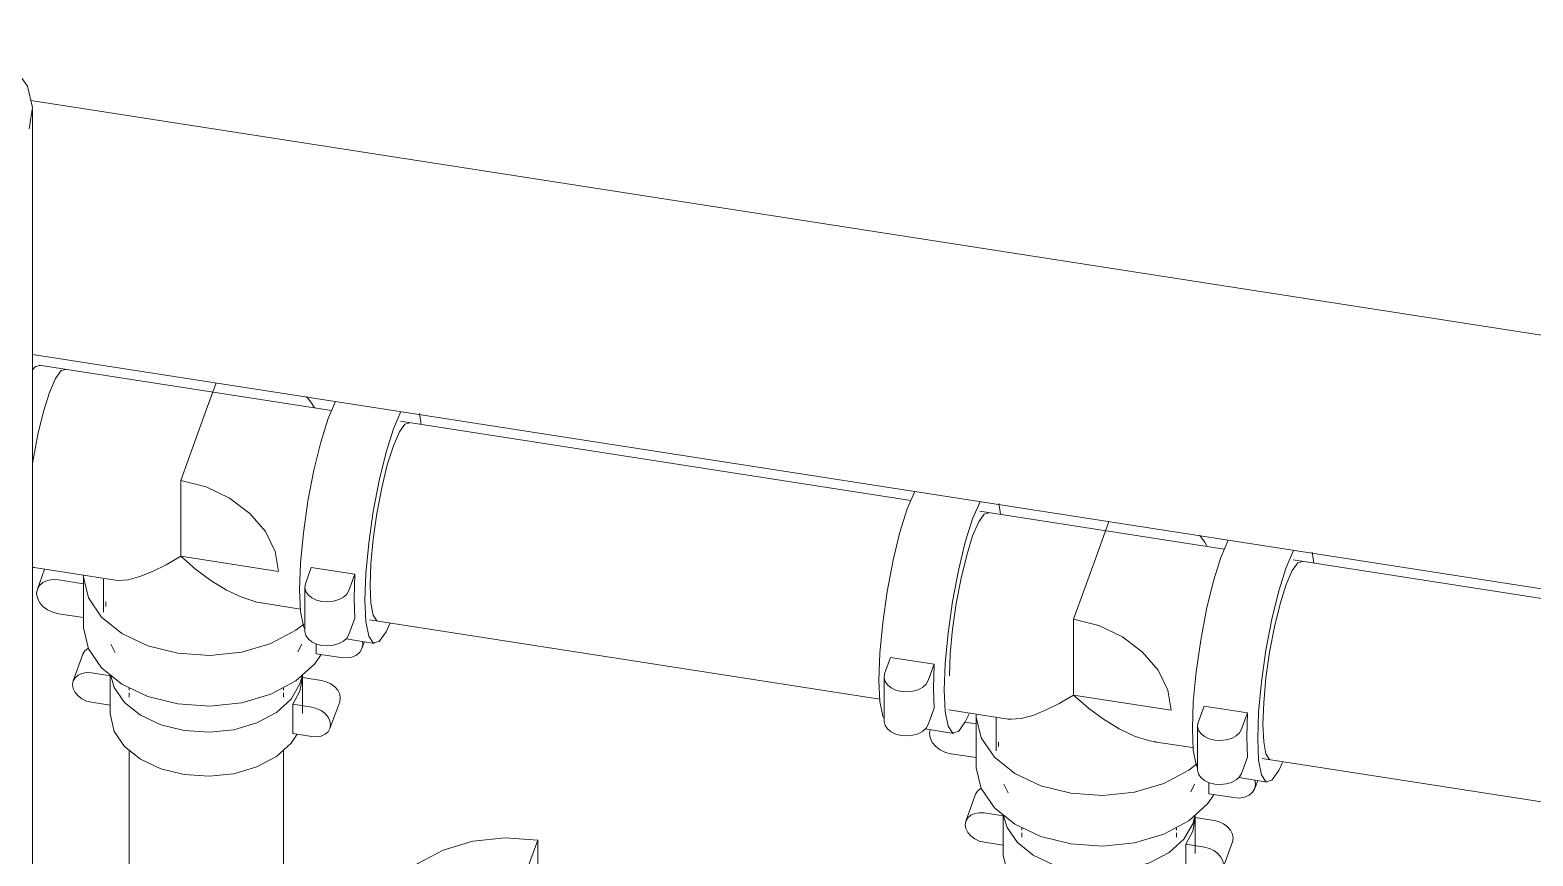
# Model space of a CAD drawing. Header units: metres. Extents: x 63 to 378, y -27 to 78.
# Drawn here: x 197.835 to 199.473, y 74.66 to 75.56 of the extents above; entities that cross this region are included whole.
import ezdxf

# ---------------------------------------------------------------- set-up
doc = ezdxf.new("R2010")
doc.units = ezdxf.units.M
doc.layers.add('P-PIPE', color=7, linetype='Continuous', lineweight=18)

# ---------------------------------------------------------------- blocks, each defined once
blk = doc.blocks.new('Victaulic-IPS-Tee-Reducing Tee-No V20-25 - Standard-2396261-3D TORRE')
at = {"layer": 'P-PIPE', "color": 11, "true_color": 0xff8080}
for p, q in [((19.238, 74.9939), (18.9715, 75.0354)), ((18.9379, 74.8189), (19.0026, 74.8088)), ((18.9894, 74.811), (18.9894, 74.774)), ((19.1617, 74.7841), (19.2034, 74.7776))]:
    blk.add_line(p, q, dxfattribs=at)
at = {"layer": 'P-PIPE', "color": 11, "lineweight": 9, "true_color": 0xff8080}
for p, q in [((19.1123, 75.0242), (19.099, 74.9875)), ((19.0737, 74.9177), (19.099, 74.9875)), ((19.0737, 74.9177), (19.0737, 74.8349)), ((19.0737, 74.8349), (19.1802, 74.8183))]:
    blk.add_line(p, q, dxfattribs=at)
for points in [[(19.2109, 75.0093, 0), (19.2166, 75.0015, 0), (19.2195, 74.9968, 0)], [(19.1802, 74.8183, 0), (19.1766, 74.8403, 0), (19.166, 74.862, 0), (19.149, 74.8817, 0), (19.127, 74.8983, 0), (19.1013, 74.9106, 0), (19.0737, 74.9177, 0)]]:
    blk.add_polyline3d(points, dxfattribs=at)
at = {"layer": 'P-PIPE', "color": 11, "true_color": 0xff8080}
for points in [[(19.0026, 74.8088, 0), (19.0056, 74.8085, 0), (19.0165, 74.8094, 0), (19.0292, 74.8128, 0), (19.0431, 74.8184, 0), (19.058, 74.8258, 0), (19.0737, 74.8349, 0)], [(19.0737, 74.8349, 0), (19.0899, 74.8208, 0), (19.1065, 74.8085, 0), (19.1234, 74.7982, 0), (19.1402, 74.7902, 0), (19.1566, 74.785, 0), (19.164, 74.7838, 0)]]:
    blk.add_polyline3d(points, dxfattribs=at)
blk = doc.blocks.new('Victaulic-IPS-Tee-Reducing Tee-No V20-25 - Standard-V101-3D TORRE')
at = {"layer": 'P-PIPE', "color": 11, "true_color": 0xff8080}
for p, q in [((17.9706, 75.1887), (17.9758, 75.19)), ((18.2652, 75.1452), (17.9747, 75.1903)), ((17.9411, 74.9739), (17.94, 74.9742)), ((17.9411, 74.9739), (18.0298, 74.9601)), ((18.0167, 74.9613), (18.0167, 74.9252)), ((18.189, 74.9353), (18.2314, 74.9287))]:
    blk.add_line(p, q, dxfattribs=at)
at = {"layer": 'P-PIPE', "color": 11, "lineweight": 9, "true_color": 0xff8080}
for p, q in [((18.1395, 75.1754), (18.1262, 75.1387)), ((18.1009, 75.0689), (18.1262, 75.1387)), ((18.1009, 75.0689), (18.1009, 74.9862)), ((18.1009, 74.9862), (18.2075, 74.9696))]:
    blk.add_line(p, q, dxfattribs=at)
for points in [[(18.2381, 75.1605, 0), (18.2438, 75.1528, 0), (18.2467, 75.1481, 0)], [(18.2075, 74.9696, 0), (18.2038, 74.9916, 0), (18.1932, 75.0132, 0), (18.1763, 75.033, 0), (18.1542, 75.0496, 0), (18.1285, 75.0618, 0), (18.1009, 75.0689, 0)]]:
    blk.add_polyline3d(points, dxfattribs=at)
at = {"layer": 'P-PIPE', "color": 11, "true_color": 0xff8080}
for points in [[(18.0298, 74.9601, 0), (18.0328, 74.9598, 0), (18.0438, 74.9607, 0), (18.0564, 74.9641, 0), (18.0703, 74.9696, 0), (18.0852, 74.977, 0), (18.1009, 74.9862, 0)], [(18.1009, 74.9862, 0), (18.1171, 74.9721, 0), (18.1338, 74.9597, 0), (18.1506, 74.9494, 0), (18.1674, 74.9415, 0), (18.1839, 74.9363, 0), (18.1912, 74.935, 0)]]:
    blk.add_polyline3d(points, dxfattribs=at)
blk = doc.blocks.new('Victaulic-IPS-Cap No 60 - Standard 2-2391244-3D TORRE')
at = {"layer": 'P-PIPE', "color": 11, "true_color": 0xff8080}
for p, q in [((17.9748, 75.1903), (17.9468, 75.1947)), ((17.9394, 74.9741), (17.9411, 74.9739))]:
    blk.add_line(p, q, dxfattribs=at)
for points in [[(17.9395, 75.1894, 0), (17.9427, 75.193, 0), (17.9479, 75.1943, 0)], [(17.9758, 75.19, 0), (17.9706, 75.1887, 0), (17.9645, 75.1801, 0), (17.9579, 75.1649, 0)], [(17.9579, 75.1649, 0), (17.9514, 75.144, 0), (17.9453, 75.1189, 0), (17.94, 75.0913, 0), (17.9394, 75.0872, 0)], [(17.9392, 74.9748, 0), (17.94, 74.9742, 0), (17.9411, 74.9739, 0)]]:
    blk.add_polyline3d(points, dxfattribs=at)
blk = doc.blocks.new('Victaulic-IPS-Rigid Coupling Style 07-W07-107 - Standard-V121-3D TORRE')
at = {"layer": 'P-PIPE', "color": 11, "true_color": 0xff8080}
for p, q in [((18.2614, 75.1363), (18.2694, 75.1549)), ((18.3406, 75.1439), (18.3326, 75.1252)), ((18.2432, 74.9741), (18.2367, 74.9563)), ((18.2906, 74.9667), (18.2432, 74.9741)), ((18.236, 74.9526), (18.236, 74.9046)), ((18.2842, 74.9489), (18.2906, 74.9667)), ((18.2906, 74.9187), (18.2842, 74.9009)), ((18.281, 74.8962), (18.312, 74.8913))]:
    blk.add_line(p, q, dxfattribs=at)
for points in [[(18.236, 74.9069, 0), (18.2346, 74.9102, 0), (18.2315, 74.9262, 0), (18.2304, 74.9495, 0), (18.2315, 74.9786, 0), (18.2346, 75.0116, 0), (18.2395, 75.0462, 0), (18.2459, 75.08, 0), (18.2534, 75.1107, 0), (18.2614, 75.1363, 0)], [(18.3326, 75.1066, 0), (18.3391, 75.1219, 0), (18.3452, 75.1304, 0), (18.3505, 75.1317, 0)], [(18.3627, 75.1301, 0), (18.3625, 75.1326, 0), (18.3611, 75.1419, 0)], [(18.3326, 75.1252, 0), (18.3246, 75.0996, 0), (18.3171, 75.0689, 0), (18.3107, 75.0351, 0), (18.3057, 75.0005, 0), (18.3026, 74.9676, 0), (18.3016, 74.9384, 0), (18.3026, 74.9151, 0), (18.3057, 74.8992, 0), (18.3107, 74.8918, 0), (18.3171, 74.8934, 0), (18.3246, 74.9038, 0), (18.3288, 74.9128, 0)], [(18.3157, 74.9156, 0), (18.3147, 74.916, 0), (18.3107, 74.922, 0), (18.3081, 74.935, 0), (18.3073, 74.9541, 0), (18.3081, 74.9779, 0), (18.3107, 75.0048, 0), (18.3147, 75.033, 0), (18.3199, 75.0607, 0), (18.326, 75.0858, 0), (18.3326, 75.1066, 0)], [(18.2367, 74.9563, 0), (18.2361, 74.9521, 0), (18.2371, 74.948, 0), (18.2397, 74.9442, 0), (18.2437, 74.941, 0), (18.2488, 74.9385, 0), (18.2548, 74.937, 0), (18.2611, 74.9366, 0), (18.2674, 74.9373, 0), (18.2732, 74.939, 0), (18.2782, 74.9416, 0), (18.2819, 74.945, 0), (18.2842, 74.9489, 0)], [(18.2906, 74.9187, 0), (18.2897, 74.9403, 0), (18.2906, 74.9667, 0)], [(18.2842, 74.9009, 0), (18.2819, 74.897, 0), (18.2782, 74.8936, 0), (18.2732, 74.891, 0), (18.2674, 74.8893, 0), (18.2611, 74.8886, 0), (18.2548, 74.889, 0), (18.2488, 74.8905, 0), (18.2437, 74.893, 0), (18.2397, 74.8962, 0), (18.2371, 74.9, 0), (18.2361, 74.9041, 0)]]:
    blk.add_polyline3d(points, dxfattribs=at)
blk = doc.blocks.new('Victaulic-IPS-Rigid Coupling Style 07-W07-107 - Standard-V122-3D TORRE')
at = {"layer": 'P-PIPE', "color": 11, "true_color": 0xff8080}
for p, q in [((18.8926, 75.0381), (18.9007, 75.0568)), ((18.9718, 75.0457), (18.9638, 75.0271)), ((18.9765, 75.0323), (18.9817, 75.0336)), ((18.9638, 75.0085), (18.9704, 75.0237)), ((18.9704, 75.0237), (18.9765, 75.0323)), ((18.9573, 74.9876), (18.9638, 75.0085)), ((18.9512, 74.9625), (18.9573, 74.9876)), ((18.9459, 74.9349), (18.9512, 74.9625)), ((18.9419, 74.9067), (18.9459, 74.9349)), ((18.9394, 74.8797), (18.9419, 74.9067)), ((18.8744, 74.8759), (18.8679, 74.8581)), ((18.9218, 74.8685), (18.8744, 74.8759)), ((18.9385, 74.8559), (18.9394, 74.8797)), ((18.8673, 74.8544), (18.8673, 74.8064)), ((18.9154, 74.8507), (18.9218, 74.8685)), ((18.9218, 74.8205), (18.9154, 74.8027)), ((18.947, 74.8175), (18.9459, 74.8178)), ((18.9122, 74.798), (18.9432, 74.7932))]:
    blk.add_line(p, q, dxfattribs=at)
for points in [[(18.8672, 74.8089, 0), (18.8658, 74.8121, 0), (18.8627, 74.828, 0), (18.8617, 74.8513, 0), (18.8627, 74.8805, 0), (18.8658, 74.9135, 0), (18.8707, 74.948, 0), (18.8771, 74.9818, 0), (18.8846, 75.0126, 0), (18.8926, 75.0381, 0)], [(18.994, 75.0321, 0), (18.9937, 75.0345, 0), (18.9923, 75.0439, 0)], [(18.9638, 75.0271, 0), (18.9558, 75.0015, 0), (18.9483, 74.9708, 0), (18.9419, 74.937, 0), (18.937, 74.9024, 0), (18.9339, 74.8694, 0), (18.9328, 74.8403, 0), (18.9339, 74.8169, 0), (18.937, 74.801, 0), (18.9419, 74.7936, 0), (18.9483, 74.7952, 0), (18.9558, 74.8057, 0), (18.96, 74.8146, 0)], [(18.8679, 74.8581, 0), (18.8673, 74.854, 0), (18.8683, 74.8498, 0), (18.8709, 74.846, 0), (18.8749, 74.8428, 0), (18.8801, 74.8404, 0), (18.886, 74.8389, 0), (18.8924, 74.8385, 0), (18.8986, 74.8391, 0), (18.9045, 74.8408, 0), (18.9094, 74.8435, 0), (18.9131, 74.8468, 0), (18.9154, 74.8507, 0)], [(18.9218, 74.8205, 0), (18.921, 74.8421, 0), (18.9218, 74.8685, 0)], [(18.9154, 74.8027, 0), (18.9131, 74.7988, 0), (18.9094, 74.7955, 0), (18.9045, 74.7928, 0), (18.8986, 74.7911, 0), (18.8924, 74.7905, 0), (18.886, 74.7909, 0), (18.8801, 74.7924, 0), (18.8749, 74.7948, 0), (18.8709, 74.7981, 0), (18.8683, 74.8019, 0), (18.8673, 74.806, 0)]]:
    blk.add_polyline3d(points, dxfattribs=at)
blk = doc.blocks.new('Victaulic-IPS-Rigid Coupling Style 07-W07-107 - Standard-V166-3D TORRE')
at = {"layer": 'P-PIPE', "color": 11, "true_color": 0xff8080}
for p, q in [((19.2342, 74.985), (19.2422, 75.0037)), ((19.3134, 74.9926), (19.3053, 74.974)), ((19.2159, 74.8228), (19.2095, 74.805)), ((19.2634, 74.8154), (19.2159, 74.8228)), ((19.2569, 74.7976), (19.2634, 74.8154)), ((19.2088, 74.8013), (19.2088, 74.7533)), ((19.2634, 74.7674), (19.2569, 74.7496)), ((19.2537, 74.7449), (19.2847, 74.7401))]:
    blk.add_line(p, q, dxfattribs=at)
for points in [[(19.2087, 74.7557, 0), (19.2073, 74.759, 0), (19.2042, 74.7749, 0), (19.2032, 74.7982, 0), (19.2042, 74.8274, 0), (19.2073, 74.8604, 0), (19.2123, 74.8949, 0), (19.2187, 74.9287, 0), (19.2261, 74.9595, 0), (19.2342, 74.985, 0)], [(19.3355, 74.9788, 0), (19.3353, 74.9814, 0), (19.3339, 74.9908, 0)], [(19.3053, 74.974, 0), (19.2973, 74.9484, 0), (19.2898, 74.9177, 0), (19.2834, 74.8839, 0), (19.2785, 74.8493, 0), (19.2754, 74.8163, 0), (19.2744, 74.7872, 0), (19.2754, 74.7638, 0), (19.2785, 74.7479, 0), (19.2834, 74.7405, 0), (19.2898, 74.7421, 0)], [(19.3053, 74.9554, 0), (19.3119, 74.9706, 0), (19.318, 74.9792, 0), (19.3232, 74.9805, 0)], [(19.2885, 74.7644, 0), (19.2874, 74.7647, 0), (19.2834, 74.7708, 0), (19.2809, 74.7838, 0), (19.28, 74.8028, 0), (19.2809, 74.8266, 0), (19.2834, 74.8536, 0), (19.2874, 74.8818, 0), (19.2927, 74.9094, 0), (19.2988, 74.9345, 0), (19.3053, 74.9554, 0)], [(19.2095, 74.805, 0), (19.2088, 74.8009, 0), (19.2098, 74.7967, 0), (19.2124, 74.7929, 0), (19.2165, 74.7897, 0), (19.2216, 74.7873, 0), (19.2276, 74.7858, 0), (19.2339, 74.7854, 0), (19.2402, 74.786, 0), (19.246, 74.7877, 0), (19.2509, 74.7904, 0), (19.2547, 74.7937, 0), (19.2569, 74.7976, 0)], [(19.2634, 74.7674, 0), (19.2625, 74.789, 0), (19.2634, 74.8154, 0)], [(19.2899, 74.7422, 0), (19.2973, 74.7526, 0), (19.3015, 74.7615, 0)], [(19.2569, 74.7496, 0), (19.2547, 74.7457, 0), (19.2509, 74.7424, 0), (19.246, 74.7397, 0), (19.2402, 74.738, 0), (19.2339, 74.7374, 0), (19.2276, 74.7378, 0), (19.2216, 74.7393, 0), (19.2165, 74.7417, 0), (19.2124, 74.745, 0), (19.2098, 74.7488, 0), (19.2088, 74.7529, 0)]]:
    blk.add_polyline3d(points, dxfattribs=at)
blk = doc.blocks.new('Victaulic-IPS-Rigid Coupling Style 07-W07-107 - Standard-V172-3D TORRE')
at = {"layer": 'P-PIPE', "color": 11, "true_color": 0xff8080}
for p, q in [((18.9675, 74.8036), (18.9556, 74.8054)), ((18.9675, 74.8133), (18.9675, 74.758)), ((18.9675, 74.7667), (18.9675, 74.8036)), ((18.9404, 74.7709), (18.9675, 74.7667)), ((19.2211, 74.7395), (19.2211, 74.7273)), ((19.2712, 74.7332), (19.2744, 74.7419)), ((19.2211, 74.7273), (19.2483, 74.7231))]:
    blk.add_line(p, q, dxfattribs=at)
for points in [[(18.9675, 74.8133, 0), (18.9676, 74.8108, 0), (18.9732, 74.7882, 0), (18.9875, 74.7672, 0), (19.0096, 74.7495, 0), (19.038, 74.736, 0), (19.0707, 74.7279, 0)], [(18.9174, 74.7974, 0), (18.9166, 74.7931, 0), (18.9174, 74.7882, 0), (18.9198, 74.7833, 0), (18.9236, 74.7789, 0), (18.9285, 74.7753, 0), (18.9342, 74.7725, 0), (18.9404, 74.7709, 0)], [(19.0707, 74.6726, 0), (19.038, 74.6807, 0), (19.0096, 74.6942, 0), (18.9875, 74.7119, 0), (18.9732, 74.7329, 0), (18.9676, 74.7555, 0), (18.9675, 74.758, 0)], [(19.0707, 74.7279, 0), (19.1055, 74.7255, 0), (19.1401, 74.7292, 0), (19.172, 74.7385, 0), (19.1992, 74.753, 0), (19.208, 74.7598, 0)], [(19.2483, 74.7231, 0), (19.2544, 74.7227, 0), (19.2601, 74.7237, 0), (19.2651, 74.7259, 0), (19.2688, 74.7291, 0), (19.2712, 74.7332, 0), (19.272, 74.7378, 0), (19.2713, 74.7424, 0)], [(19.2267, 74.7263, 0), (19.2197, 74.7163, 0), (19.1992, 74.6977, 0), (19.172, 74.6833, 0), (19.1401, 74.6739, 0), (19.1055, 74.6702, 0), (19.0707, 74.6726, 0)]]:
    blk.add_polyline3d(points, dxfattribs=at)
blk = doc.blocks.new('Victaulic-IPS-Rigid Coupling Style 07-W07-107 - Standard-V173-3D TORRE')
at = {"layer": 'P-PIPE', "color": 11, "true_color": 0xff8080}
for p, q in [((17.9526, 74.9723), (17.9447, 74.9503)), ((17.9948, 74.9562), (17.9676, 74.9605)), ((17.9948, 74.9648), (17.9948, 74.9107)), ((17.9948, 74.9194), (17.9948, 74.9562)), ((17.9676, 74.9236), (17.9948, 74.9194)), ((18.2483, 74.8908), (18.2483, 74.88)), ((18.2984, 74.8858), (18.3009, 74.8926)), ((18.2483, 74.88), (18.2755, 74.8757))]:
    blk.add_line(p, q, dxfattribs=at)
for points in [[(17.9676, 74.9605, 0), (17.9614, 74.9608, 0), (17.9557, 74.9598, 0), (17.9508, 74.9577, 0), (17.947, 74.9544, 0), (17.9447, 74.9504, 0), (17.9439, 74.9457, 0), (17.9447, 74.9408, 0), (17.947, 74.936, 0), (17.9508, 74.9316, 0), (17.9557, 74.9279, 0), (17.9614, 74.9252, 0), (17.9676, 74.9236, 0)], [(17.9948, 74.9657, 0), (17.9948, 74.9634, 0), (18.0004, 74.9408, 0), (18.0147, 74.9199, 0), (18.0368, 74.9021, 0), (18.0652, 74.8887, 0), (18.0979, 74.8805, 0)], [(18.0979, 74.8252, 0), (18.0652, 74.8334, 0), (18.0368, 74.8468, 0), (18.0147, 74.8646, 0), (18.0004, 74.8855, 0), (17.9948, 74.9082, 0), (17.9948, 74.9107, 0)], [(18.0979, 74.8805, 0), (18.1327, 74.8782, 0), (18.1673, 74.8818, 0), (18.1992, 74.8912, 0), (18.2264, 74.9057, 0), (18.2349, 74.9122, 0)], [(18.2755, 74.8757, 0), (18.2817, 74.8754, 0), (18.2874, 74.8764, 0), (18.2923, 74.8785, 0), (18.2961, 74.8817, 0), (18.2984, 74.8858, 0), (18.2992, 74.8905, 0), (18.2991, 74.8925, 0)], [(18.2539, 74.879, 0), (18.2469, 74.869, 0), (18.2264, 74.8504, 0), (18.1992, 74.8359, 0), (18.1673, 74.8265, 0), (18.1327, 74.8229, 0), (18.0979, 74.8252, 0)]]:
    blk.add_polyline3d(points, dxfattribs=at)
blk = doc.blocks.new('Victaulic-IPS-Reducer No 50-51 - AC-2397801-3D TORRE')
at = {"layer": 'P-PIPE', "color": 11, "true_color": 0xff8080}
for p, q in [((18.9921, 74.7837), (18.9921, 74.7788)), ((18.9976, 74.7378), (19.0024, 74.7284)), ((19.2014, 74.7293), (19.2057, 74.7378)), ((19.0175, 74.6904), (19.0175, 74.6878)), ((19.1858, 74.6878), (19.1858, 74.6906))]:
    blk.add_line(p, q, dxfattribs=at)
blk = doc.blocks.new('Victaulic-IPS-Rigid Coupling Style 07-W07-107 - Standard-V175-3D TORRE')
at = {"layer": 'P-PIPE', "color": 11, "true_color": 0xff8080}
for p, q in [((18.967, 74.7268), (18.9565, 74.6976)), ((18.9969, 74.7032), (18.9764, 74.7064)), ((18.9969, 74.7044), (18.9969, 74.6623)), ((19.2064, 74.6623), (19.2064, 74.7043)), ((19.2064, 74.7014), (19.227, 74.6982)), ((18.9764, 74.6744), (18.9969, 74.6712)), ((19.2363, 74.6459), (19.2469, 74.675)), ((19.2164, 74.6691), (19.1959, 74.6723)), ((19.1959, 74.6723), (19.1959, 74.6403)), ((19.1959, 74.6403), (19.2164, 74.6371))]:
    blk.add_line(p, q, dxfattribs=at)
for points in [[(18.967, 74.7268, 0), (18.967, 74.7268, 0), (18.9691, 74.7303, 0), (18.9723, 74.7331, 0)], [(18.9764, 74.7064, 0), (18.971, 74.7067, 0), (18.9661, 74.7059, 0), (18.9618, 74.704, 0), (18.9585, 74.7012, 0), (18.9565, 74.6976, 0), (18.9558, 74.6936, 0), (18.9565, 74.6894, 0), (18.9585, 74.6852, 0), (18.9618, 74.6814, 0), (18.9661, 74.6782, 0), (18.971, 74.6758, 0), (18.9764, 74.6744, 0)], [(18.9974, 74.7033, 0), (19.0013, 74.6907, 0), (19.0125, 74.6743, 0), (19.0297, 74.6604, 0), (19.0519, 74.6499, 0), (19.0775, 74.6436, 0)], [(19.0775, 74.6436, 0), (19.1047, 74.6417, 0), (19.1317, 74.6446, 0), (19.1566, 74.6519, 0), (19.1778, 74.6632, 0), (19.1939, 74.6777, 0), (19.2036, 74.6945, 0), (19.2058, 74.7031, 0)], [(19.2064, 74.7014, 0), (19.2036, 74.6865, 0), (19.1959, 74.6723, 0)], [(19.227, 74.6982, 0), (19.2323, 74.6969, 0), (19.2373, 74.6945, 0), (19.2415, 74.6913, 0), (19.2448, 74.6875, 0), (19.2469, 74.6833, 0), (19.2476, 74.679, 0), (19.2469, 74.675, 0)], [(19.0775, 74.5956, 0), (19.0519, 74.6019, 0), (19.0297, 74.6124, 0), (19.0125, 74.6263, 0), (19.0013, 74.6427, 0), (18.9969, 74.6604, 0), (18.9969, 74.6623, 0)], [(19.2164, 74.6371, 0), (19.2217, 74.6368, 0), (19.2267, 74.6376, 0), (19.231, 74.6395, 0), (19.2342, 74.6423, 0), (19.2363, 74.6459, 0), (19.237, 74.6499, 0), (19.2363, 74.6541, 0), (19.2342, 74.6583, 0), (19.231, 74.6621, 0), (19.2267, 74.6654, 0), (19.2217, 74.6677, 0), (19.2164, 74.6691, 0)], [(19.2005, 74.6395, 0), (19.1939, 74.6297, 0), (19.1778, 74.6152, 0), (19.1566, 74.6039, 0), (19.1317, 74.5966, 0), (19.1047, 74.5937, 0), (19.0775, 74.5956, 0)]]:
    blk.add_polyline3d(points, dxfattribs=at)
blk = doc.blocks.new('Victaulic-IPS-Reducer No 50-51 - AC-V178-3D TORRE')
at = {"layer": 'P-PIPE', "color": 11, "true_color": 0xff8080}
for p, q in [((18.0193, 74.9364), (18.0193, 74.9314)), ((18.0249, 74.8904), (18.0296, 74.881)), ((18.2286, 74.882), (18.2329, 74.8904)), ((18.0447, 74.8431), (18.0447, 74.8404)), ((18.213, 74.8404), (18.213, 74.8433))]:
    blk.add_line(p, q, dxfattribs=at)
blk = doc.blocks.new('Victaulic-IPS-Rigid Coupling Style 07-W07-107 - Standard-V179-3D TORRE')
at = {"layer": 'P-PIPE', "color": 11, "true_color": 0xff8080}
for p, q in [((17.9942, 74.8794), (17.9837, 74.8503)), ((18.0241, 74.8559), (18.0036, 74.8591)), ((18.0241, 74.857), (18.0241, 74.815)), ((18.2336, 74.8541), (18.2542, 74.8509)), ((18.2337, 74.815), (18.2337, 74.857)), ((18.0036, 74.8271), (18.0241, 74.8239)), ((18.2436, 74.8218), (18.2231, 74.8249)), ((18.2231, 74.8249), (18.2231, 74.7929)), ((18.2635, 74.7985), (18.2741, 74.8277)), ((18.2231, 74.7929), (18.2436, 74.7898))]:
    blk.add_line(p, q, dxfattribs=at)
for points in [[(17.9942, 74.8794, 0), (17.9942, 74.8794, 0), (17.9963, 74.883, 0), (17.9996, 74.8858, 0)], [(18.0036, 74.8591, 0), (17.9982, 74.8594, 0), (17.9933, 74.8585, 0), (17.989, 74.8566, 0), (17.9857, 74.8538, 0), (17.9837, 74.8503, 0), (17.983, 74.8463, 0), (17.9837, 74.842, 0), (17.9857, 74.8378, 0), (17.989, 74.834, 0), (17.9933, 74.8308, 0), (17.9982, 74.8284, 0), (18.0036, 74.8271, 0)], [(18.0247, 74.856, 0), (18.0285, 74.8433, 0), (18.0397, 74.827, 0), (18.057, 74.8131, 0), (18.0791, 74.8026, 0), (18.1047, 74.7962, 0)], [(18.1047, 74.7962, 0), (18.1319, 74.7944, 0), (18.1589, 74.7972, 0), (18.1839, 74.8046, 0), (18.2051, 74.8159, 0), (18.2211, 74.8304, 0), (18.2308, 74.8471, 0), (18.2331, 74.8557, 0)], [(18.2336, 74.8541, 0), (18.2308, 74.8391, 0), (18.2231, 74.8249, 0)], [(18.2542, 74.8509, 0), (18.2595, 74.8495, 0), (18.2645, 74.8471, 0), (18.2688, 74.8439, 0), (18.272, 74.8401, 0), (18.2741, 74.8359, 0), (18.2748, 74.8317, 0), (18.2741, 74.8277, 0)], [(18.2436, 74.7898, 0), (18.249, 74.7895, 0), (18.2539, 74.7903, 0), (18.2582, 74.7922, 0), (18.2615, 74.795, 0), (18.2635, 74.7985, 0), (18.2642, 74.8026, 0), (18.2635, 74.8068, 0), (18.2615, 74.811, 0), (18.2582, 74.8148, 0), (18.2539, 74.818, 0), (18.249, 74.8204, 0), (18.2436, 74.8218, 0)], [(18.1047, 74.7482, 0), (18.0791, 74.7546, 0), (18.057, 74.7651, 0), (18.0397, 74.779, 0), (18.0285, 74.7953, 0), (18.0242, 74.813, 0), (18.0241, 74.815, 0)], [(18.2277, 74.7922, 0), (18.2211, 74.7824, 0), (18.2051, 74.7679, 0), (18.1839, 74.7566, 0), (18.1589, 74.7492, 0), (18.1319, 74.7464, 0), (18.1047, 74.7482, 0)]]:
    blk.add_polyline3d(points, dxfattribs=at)
blk = doc.blocks.new('Victaulic-IPS-Elbow No 10-13 - AC-V209-3D TORRE')
at = {"layer": 'P-PIPE', "color": 1, "lineweight": 9, "true_color": 0xff0000}
for p, q in [((18.4583, 74.5899), (18.4899, 74.6769)), ((18.4899, 74.5815), (18.4899, 74.6769)), ((18.3255, 74.6106), (18.4583, 74.5899)), ((18.3255, 74.6106), (18.3255, 74.5074)), ((18.4583, 74.5682), (18.4583, 74.5899)), ((18.3255, 74.5074), (18.3493, 74.5037)), ((18.3255, 74.4804), (18.3255, 74.5074)), ((18.3493, 74.5037), (18.3255, 74.5074))]:
    blk.add_line(p, q, dxfattribs=at)
at = {"layer": 'P-PIPE', "color": 1, "true_color": 0xff0000}
for p, q in [((18.2827, 74.4029), (18.2772, 74.3876)), ((18.5339, 74.2946), (18.5394, 74.3099)), ((18.5364, 74.306), (18.5368, 74.3063))]:
    blk.add_line(p, q, dxfattribs=at)
at = {"layer": 'P-PIPE', "color": 1, "lineweight": 9, "true_color": 0xff0000}
blk.add_polyline3d([(18.4899, 74.6769, 0), (18.4544, 74.6793, 0), (18.4192, 74.6756, 0), (18.3867, 74.666, 0), (18.3591, 74.6513, 0), (18.3382, 74.6324, 0), (18.3255, 74.6106, 0)], dxfattribs=at)
at = {"layer": 'P-PIPE', "color": 1, "true_color": 0xff0000}
for points in [[(18.364, 74.5177, 0), (18.3731, 74.525, 0), (18.3826, 74.5319, 0), (18.3923, 74.5383, 0), (18.4021, 74.5445, 0), (18.4122, 74.5502, 0), (18.4224, 74.5556, 0), (18.4327, 74.5606, 0), (18.4432, 74.5653, 0), (18.4538, 74.5696, 0), (18.4645, 74.5736, 0), (18.4753, 74.5773, 0), (18.4862, 74.5806, 0), (18.4972, 74.5836, 0), (18.5083, 74.5863, 0), (18.5195, 74.5887, 0), (18.5307, 74.5908, 0), (18.542, 74.5926, 0), (18.5533, 74.5941, 0), (18.5647, 74.5953, 0), (18.576, 74.5962, 0), (18.5874, 74.5968, 0), (18.5989, 74.597, 0), (18.6103, 74.597, 0), (18.6217, 74.5967, 0), (18.6331, 74.5961, 0), (18.6445, 74.5952, 0), (18.6523, 74.5943, 0)], [(18.3269, 74.481, 0), (18.3295, 74.4842, 0), (18.3376, 74.4932, 0), (18.3461, 74.5018, 0), (18.3548, 74.5099, 0), (18.3564, 74.5112, 0)], [(18.5711, 74.3206, 0), (18.5743, 74.3213, 0), (18.5782, 74.322, 0), (18.5822, 74.3226, 0), (18.5863, 74.3231, 0), (18.5905, 74.3235, 0), (18.5947, 74.3238, 0), (18.599, 74.3239, 0), (18.6032, 74.324, 0), (18.6075, 74.324, 0), (18.61, 74.3239, 0)]]:
    blk.add_polyline3d(points, dxfattribs=at)

msp = doc.modelspace()

# ---------------------------------------------------------------- linework, layer by layer
at = {"layer": 'P-PIPE', "color": 11, "true_color": 0xff8080}
for p, q in [((200.5766, 75.0569), (197.8359, 75.4829)), ((197.8378, 75.2063), (200.5343, 74.7871)), ((198.7948, 75.047), (198.2386, 75.1335)), ((199.7679, 74.8957), (199.2114, 74.9823)), ((198.205, 74.917), (198.7609, 74.8306)), ((197.9431, 74.8375), (197.9431, 74.8327)), ((198.1113, 74.8327), (198.1113, 74.8375)), ((197.9431, 74.7749), (197.9431, 74.3614)), ((198.1113, 74.3482), (198.1113, 74.7751)), ((199.1777, 74.7658), (199.7341, 74.6793)), ((198.9158, 74.6849), (198.9158, 74.68)), ((199.0841, 74.68), (199.0841, 74.6849))]:
    msp.add_line(p, q, dxfattribs=at)
at = {"layer": 'P-PIPE', "color": 1, "true_color": 0xff0000}
msp.add_line((197.8378, 72.8555), (197.8378, 75.4729), dxfattribs=at)
msp.add_polyline3d([(197.8341, 75.4522, 0), (197.8378, 75.4754, 0), (197.8321, 75.4985, 0), (197.8175, 75.5198, 0), (197.795, 75.5379, 0), (197.7661, 75.5515, 0), (197.7328, 75.5599, 0)], dxfattribs=at)

# ---------------------------------------------------------------- block references
at = {"layer": 'P-PIPE', "color": 11, "true_color": 0xff8080}
for name in ['Victaulic-IPS-Cap No 60 - Standard 2-2391244-3D TORRE', 'Victaulic-IPS-Tee-Reducing Tee-No V20-25 - Standard-V101-3D TORRE', 'Victaulic-IPS-Rigid Coupling Style 07-W07-107 - Standard-V121-3D TORRE', 'Victaulic-IPS-Rigid Coupling Style 07-W07-107 - Standard-V122-3D TORRE', 'Victaulic-IPS-Tee-Reducing Tee-No V20-25 - Standard-2396261-3D TORRE', 'Victaulic-IPS-Rigid Coupling Style 07-W07-107 - Standard-V166-3D TORRE', 'Victaulic-IPS-Rigid Coupling Style 07-W07-107 - Standard-V173-3D TORRE', 'Victaulic-IPS-Reducer No 50-51 - AC-V178-3D TORRE', 'Victaulic-IPS-Rigid Coupling Style 07-W07-107 - Standard-V179-3D TORRE', 'Victaulic-IPS-Rigid Coupling Style 07-W07-107 - Standard-V172-3D TORRE', 'Victaulic-IPS-Reducer No 50-51 - AC-2397801-3D TORRE', 'Victaulic-IPS-Rigid Coupling Style 07-W07-107 - Standard-V175-3D TORRE']:
    msp.add_blockref(name, (179.8983, 0), dxfattribs=at)
at = {"layer": 'P-PIPE', "color": 1, "true_color": 0xff0000}
msp.add_blockref('Victaulic-IPS-Elbow No 10-13 - AC-V209-3D TORRE', (179.8983, 0), dxfattribs=at)

doc.saveas('drawing.dxf')
